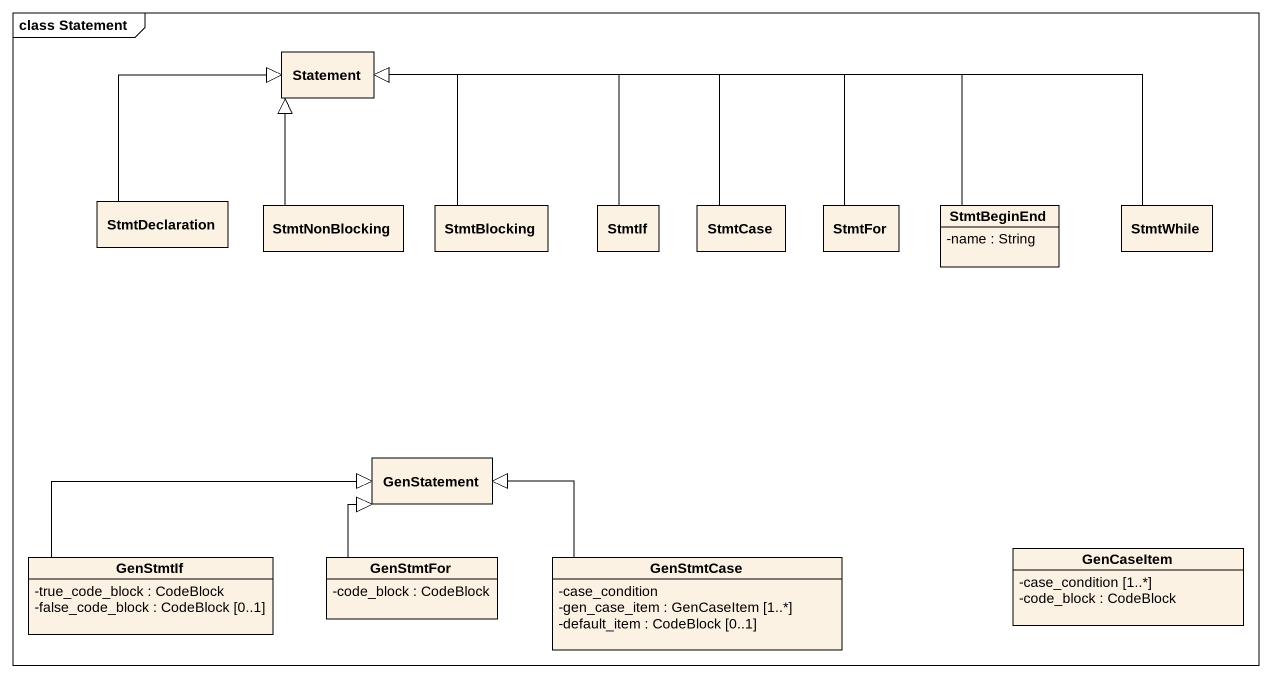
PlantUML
@startuml
mainframe class Statement
hide circle
hide empty members
skinparam classAttributeIconSize 0
class Statement
class StmtDeclaration
class StmtNonBlocking
class StmtBlocking
class StmtIf
class StmtCase
class StmtFor
class StmtBeginEnd {
  -name : String
}
class StmtWhile
class GenStatement
class GenStmtIf {
  -true_code_block : CodeBlock
  -false_code_block : CodeBlock [0..1]
}
class GenStmtFor {
  -code_block : CodeBlock
}
class GenStmtCase {
  -case_condition
  -gen_case_item : GenCaseItem [1..*]
  -default_item : CodeBlock [0..1]
}
class GenCaseItem {
  -case_condition [1..*]
  -code_block : CodeBlock
}
StmtDeclaration -up-|> Statement
StmtNonBlocking -up-|> Statement
StmtBlocking -up-|> Statement
StmtIf -left-|> Statement
StmtCase -left-|> Statement
StmtFor -left-|> Statement
StmtBeginEnd -left-|> Statement
StmtWhile -left-|> Statement
GenStmtIf -right-|> GenStatement
GenStmtFor -up-|> GenStatement
GenStmtCase -left-|> GenStatement
@enduml
